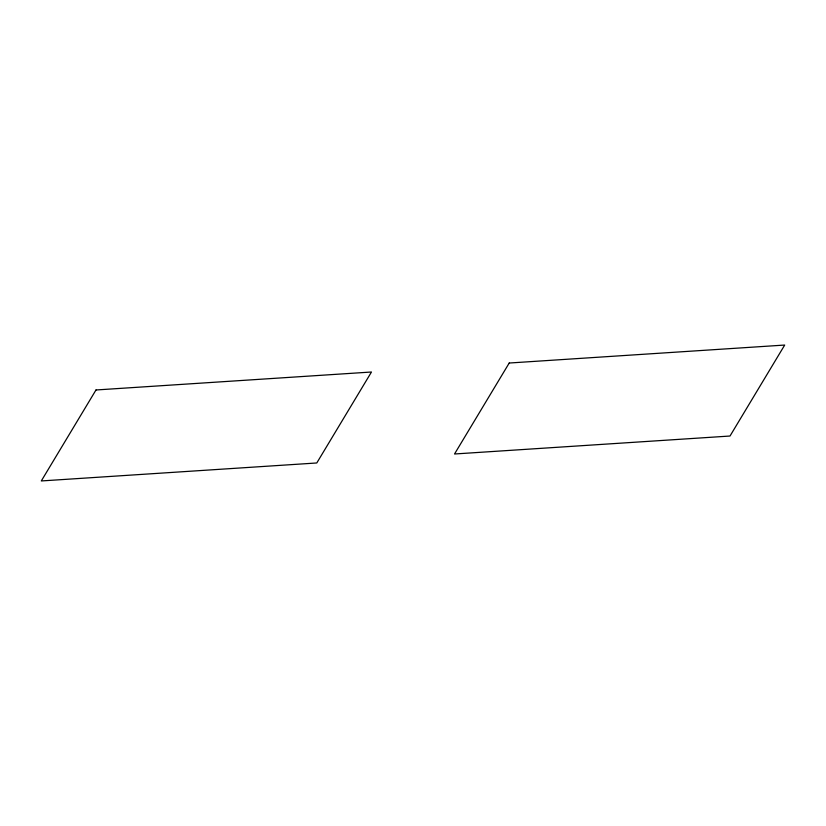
<?xml version="1.0" encoding="UTF-8"?>
<svg xmlns="http://www.w3.org/2000/svg" width="826" height="826" viewBox="0 0 826 826"><rect width="100%" height="100%" fill="white"/><g stroke="black" fill="none" stroke-linecap="round" stroke-linejoin="round"><path stroke-width="1.24" d="M95.992 389.975L41.3 480.949L316.781 462.973L371.473 372.01L95.992 389.975M509.219 363.027L454.527 453.99L730.008 436.025L784.7 345.051L509.219 363.027"/></g></svg>
